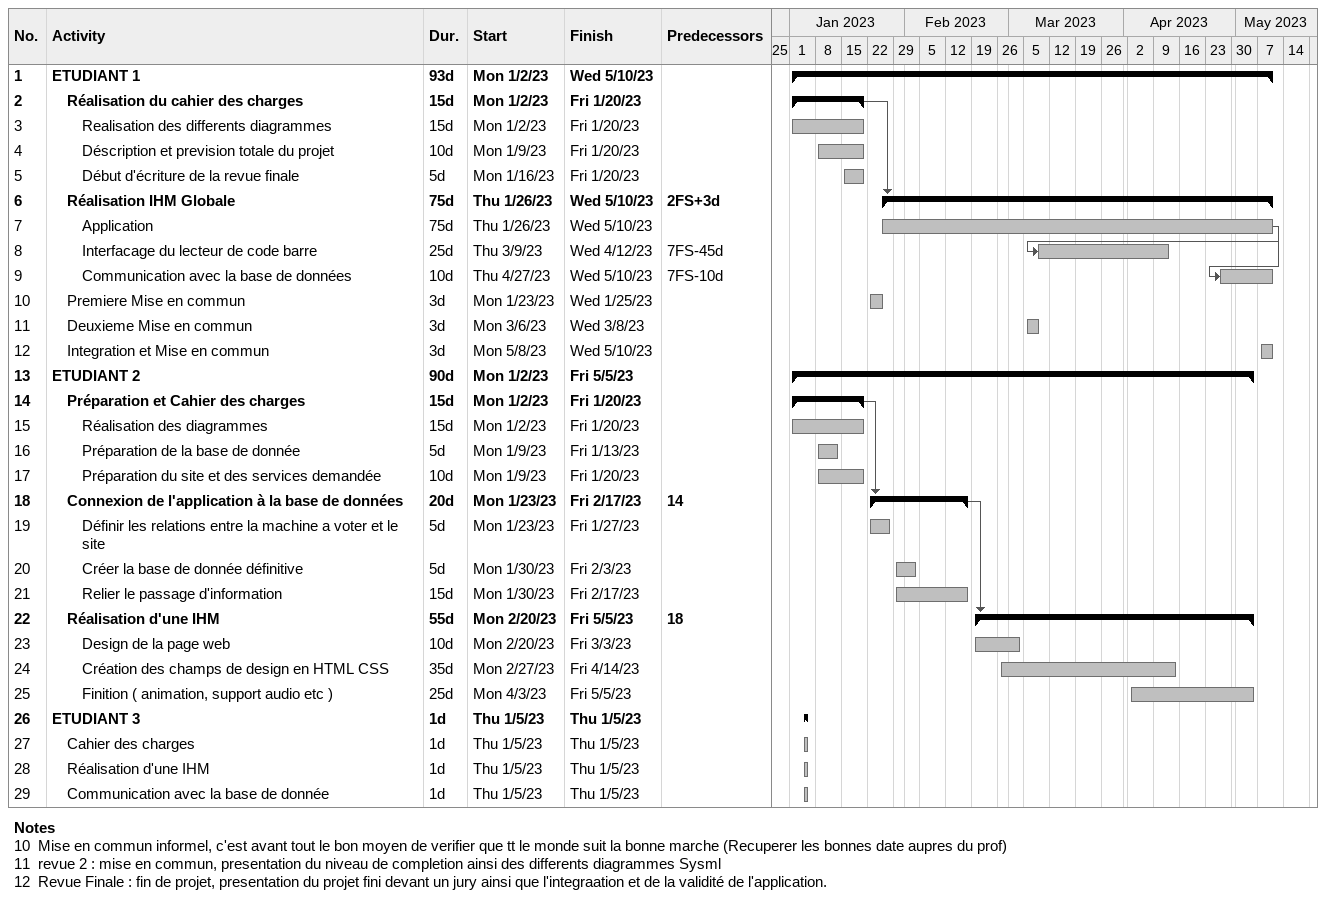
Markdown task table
| ID | Level | Task | Duration | Start | Finish | Predecessors |
|---|---|---|---|---|---|---|
| 1 | 1 | **ETUDIANT 1** | 93d | 2023-01-02 | 2023-05-10 |  |
| 2 | 2 | **Réalisation du cahier des charges** | 15d | 2023-01-02 | 2023-01-20 |  |
| 3 | 3 | Realisation des differents diagrammes | 15d | 2023-01-02 | 2023-01-20 |  |
| 4 | 3 | Déscription et prevision totale du projet | 10d | 2023-01-09 | 2023-01-20 |  |
| 5 | 3 | Début d'écriture de la revue finale | 5d | 2023-01-16 | 2023-01-20 |  |
| 6 | 2 | **Réalisation IHM Globale** | 75d | 2023-01-26 | 2023-05-10 | 2FS+3d |
| 7 | 3 | Application | 75d | 2023-01-26 | 2023-05-10 |  |
| 8 | 3 | Interfacage du lecteur de code barre | 25d | 2023-03-09 | 2023-04-12 | 7FS-45d |
| 9 | 3 | Communication avec la base de données | 10d | 2023-04-27 | 2023-05-10 | 7FS-10d |
| 10 | 2 | Premiere Mise en commun | 3d | 2023-01-23 | 2023-01-25 |  |
| 11 | 2 | Deuxieme Mise en commun | 3d | 2023-03-06 | 2023-03-08 |  |
| 12 | 2 | Integration et Mise en commun | 3d | 2023-05-08 | 2023-05-10 |  |
| 13 | 1 | **ETUDIANT 2** | 90d | 2023-01-02 | 2023-05-05 |  |
| 14 | 2 | **Préparation et Cahier des charges** | 15d | 2023-01-02 | 2023-01-20 |  |
| 15 | 3 | Réalisation des diagrammes | 15d | 2023-01-02 | 2023-01-20 |  |
| 16 | 3 | Préparation de la base de donnée | 5d | 2023-01-09 | 2023-01-13 |  |
| 17 | 3 | Préparation du site et des services demandée | 10d | 2023-01-09 | 2023-01-20 |  |
| 18 | 2 | **Connexion de l'application à la base de données** | 20d | 2023-01-23 | 2023-02-17 | 14 |
| 19 | 3 | Définir les relations entre la machine a voter et le site | 5d | 2023-01-23 | 2023-01-27 |  |
| 20 | 3 | Créer la base de donnée définitive | 5d | 2023-01-30 | 2023-02-03 |  |
| 21 | 3 | Relier le passage d'information | 15d | 2023-01-30 | 2023-02-17 |  |
| 22 | 2 | **Réalisation d'une IHM** | 55d | 2023-02-20 | 2023-05-05 | 18 |
| 23 | 3 | Design de la page web | 10d | 2023-02-20 | 2023-03-03 |  |
| 24 | 3 | Création des champs de design en HTML CSS | 35d | 2023-02-27 | 2023-04-14 |  |
| 25 | 3 | Finition ( animation, support audio etc ) | 25d | 2023-04-03 | 2023-05-05 |  |
| 26 | 1 | **ETUDIANT 3** | 1d | 2023-01-05 | 2023-01-05 |  |
| 27 | 2 | Cahier des charges | 1d | 2023-01-05 | 2023-01-05 |  |
| 28 | 2 | Réalisation d'une IHM | 1d | 2023-01-05 | 2023-01-05 |  |
| 29 | 2 | Communication avec la base de donnée | 1d | 2023-01-05 | 2023-01-05 |  |

Notes
- 10: Mise en commun informel, c'est avant tout le bon moyen de verifier que tt le monde suit la bonne marche (Recuperer les bonnes date aupres du prof)
- 11: revue 2 : mise en commun, presentation du niveau de completion ainsi des differents diagrammes Sysml
- 12: Revue Finale : fin de projet, presentation du projet fini devant un jury ainsi que l'integraation et de la validité de l'application.
